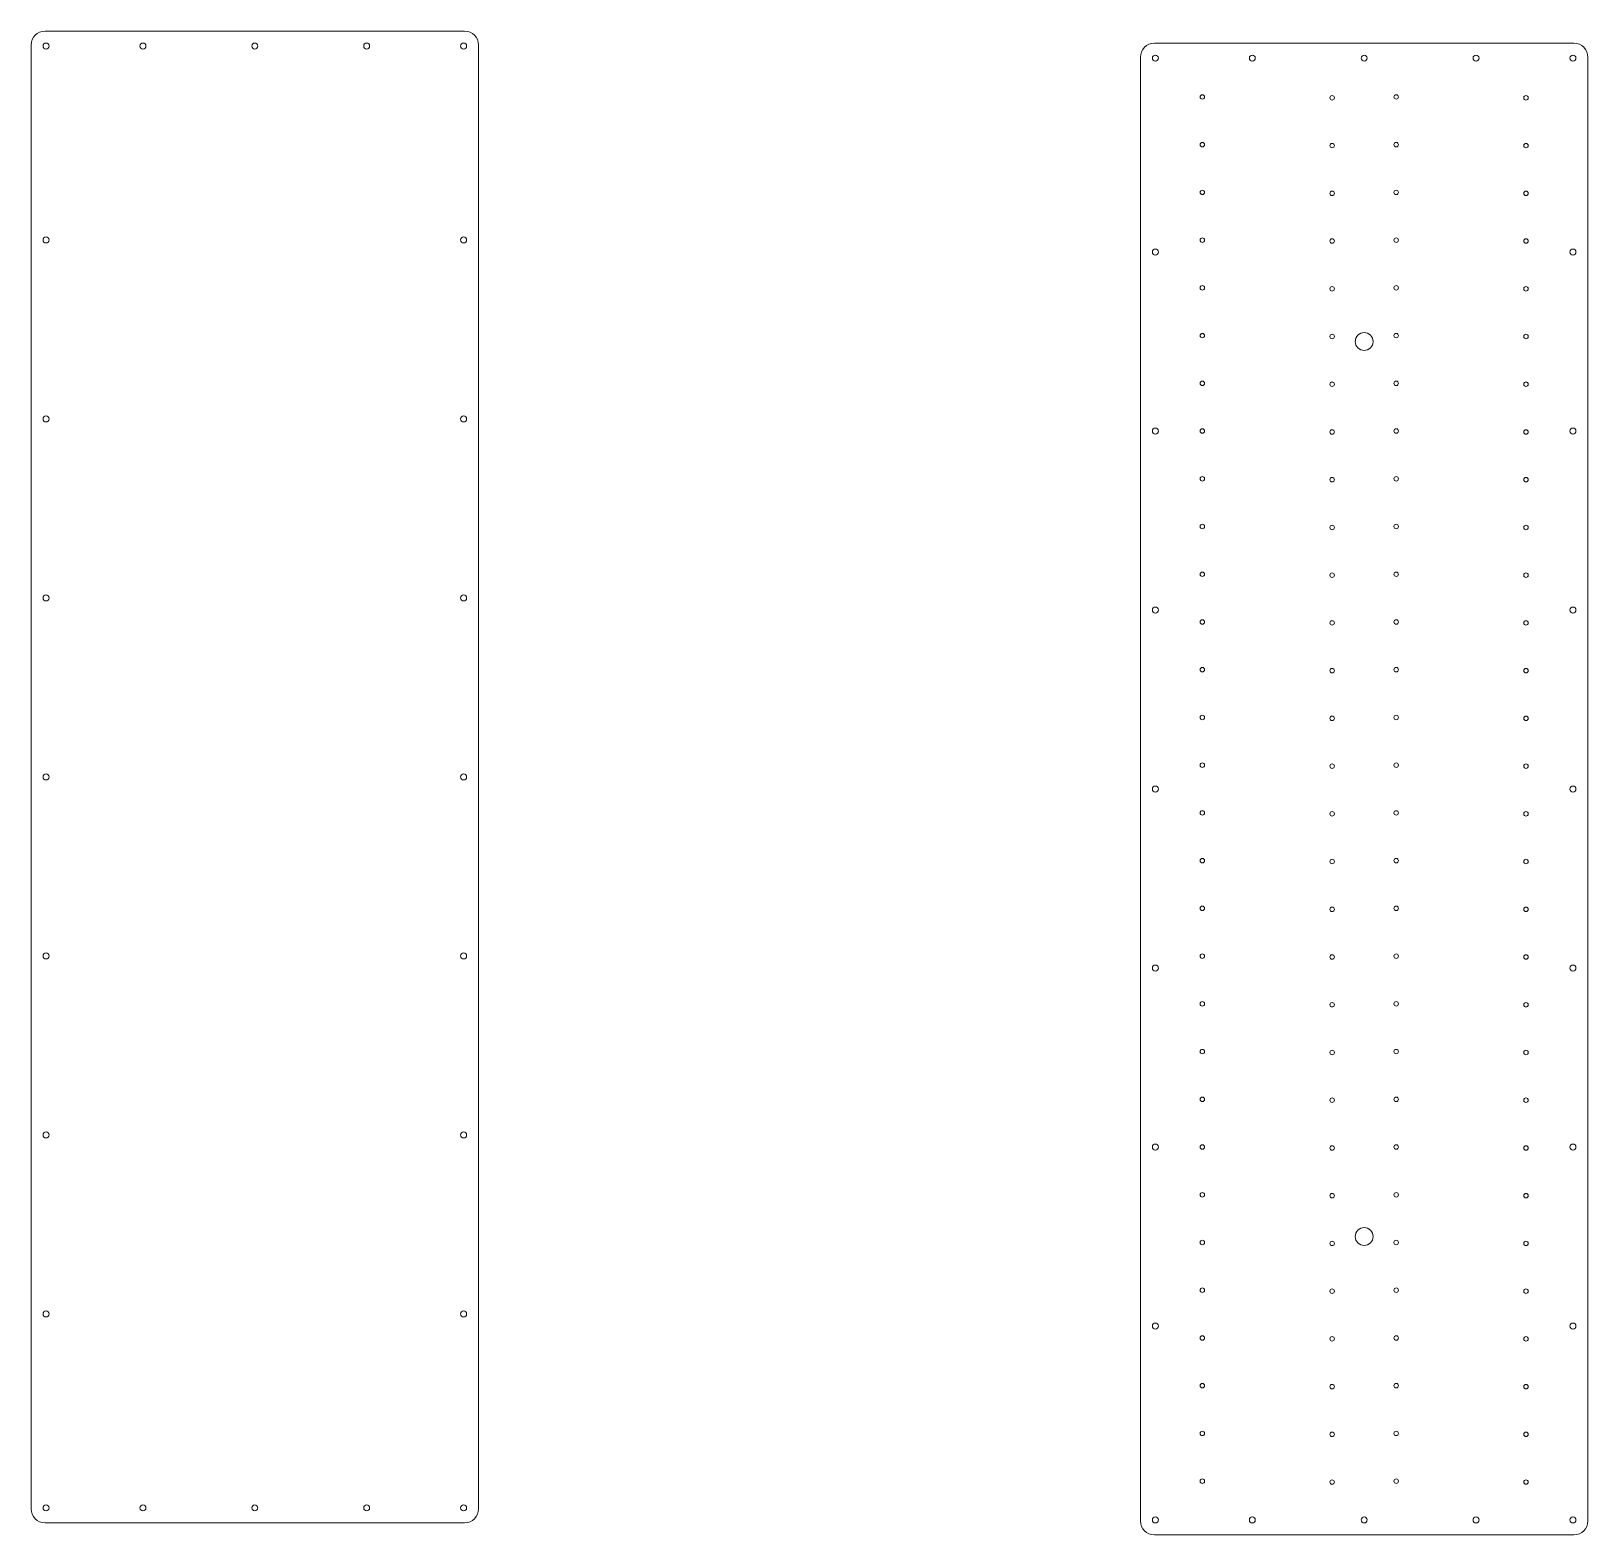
# Model space of a CAD drawing. Header units: millimetres. Extents: x -297 to 1661, y -577 to 525.
# Drawn here: x -297 to 747, y -508 to 500 of the extents above; entities that cross this region are included whole.
import ezdxf

# ---------------------------------------------------------------- set-up
doc = ezdxf.new("R2010")
doc.units = ezdxf.units.MM
doc.header["$MEASUREMENT"] = 0
doc.layers.add('Layer 1', color=7, linetype='Continuous')

msp = doc.modelspace()

# ---------------------------------------------------------------- linework, layer by layer
at = {"layer": 'Layer 1', "color": 250, "lineweight": 20}
for centre, major_axis in [((-287.1589, 489.8026), (0, 2)), ((-222.1589, 489.8027), (0, 2)), ((-147.1589, 489.8027), (0, 2)), ((-72.1589, 489.8027), (0, 2)), ((-7.1589, 489.8027), (0, 2)), ((456.7281, 481.6955), (0, 2)), ((521.7281, 481.6956), (0, 2)), ((596.7281, 481.6956), (0, 2)), ((671.7281, 481.6956), (0, 2)), ((736.7281, 481.6956), (0, 2)), ((488.2281, 455.6956), (0, 1.5)), ((575.2281, 455.079), (0, 1.5)), ((618.2281, 455.6956), (0, 1.5)), ((705.2281, 455.079), (0, 1.5)), ((488.2281, 423.6956), (0, 1.5)), ((575.2281, 423.079), (0, 1.5)), ((618.2281, 423.6956), (0, 1.5)), ((705.2281, 423.079), (0, 1.5)), ((488.2281, 391.6956), (0, 1.5)), ((575.2281, 391.079), (0, 1.5)), ((618.2281, 391.6956), (0, 1.5)), ((705.2281, 391.079), (0, 1.5)), ((-287.1589, 359.8027), (0, 2)), ((-7.1589, 359.8027), (0, 2)), ((488.2281, 359.6956), (0, 1.5)), ((575.2281, 359.079), (0, 1.5)), ((618.2281, 359.6956), (0, 1.5)), ((705.2281, 359.079), (0, 1.5)), ((456.7281, 351.6956), (0, 2)), ((736.7281, 351.6956), (0, 2)), ((488.2281, 327.6956), (0, 1.5)), ((575.2281, 327.079), (0, 1.5)), ((618.2281, 327.6956), (0, 1.5)), ((705.2281, 327.079), (0, 1.5)), ((488.2281, 295.6956), (0, 1.5)), ((575.2281, 295.079), (0, 1.5)), ((596.7281, 291.6955), (0, 6)), ((618.2281, 295.6956), (0, 1.5)), ((705.2281, 295.079), (0, 1.5)), ((488.2281, 263.6956), (0, 1.5)), ((575.2281, 263.079), (0, 1.5)), ((618.2281, 263.6956), (0, 1.5)), ((705.2281, 263.079), (0, 1.5)), ((-287.1589, 239.8027), (0, 2)), ((-7.1589, 239.8027), (0, 2)), ((456.7281, 231.6956), (0, 2)), ((488.2281, 231.6956), (0, 1.5)), ((575.2281, 231.079), (0, 1.5)), ((618.2281, 231.6956), (0, 1.5)), ((705.2281, 231.079), (0, 1.5)), ((736.7281, 231.6956), (0, 2)), ((488.2281, 199.6956), (0, 1.5)), ((575.2281, 199.079), (0, 1.5)), ((618.2281, 199.6956), (0, 1.5)), ((705.2281, 199.079), (0, 1.5)), ((488.2281, 167.6956), (0, 1.5)), ((575.2281, 167.079), (0, 1.5)), ((618.2281, 167.6956), (0, 1.5)), ((705.2281, 167.079), (0, 1.5)), ((488.2281, 135.6956), (0, 1.5)), ((575.2281, 135.079), (0, 1.5)), ((618.2281, 135.6956), (0, 1.5)), ((705.2281, 135.079), (0, 1.5)), ((-287.1589, 119.8027), (0, 2)), ((-7.1589, 119.8027), (0, 2)), ((456.7281, 111.6956), (0, 2)), ((488.2281, 103.6956), (0, 1.5)), ((575.2281, 103.079), (0, 1.5)), ((618.2281, 103.6956), (0, 1.5)), ((705.2281, 103.079), (0, 1.5)), ((736.7281, 111.6956), (0, 2)), ((488.2281, 71.6956), (0, 1.5)), ((618.2281, 71.6956), (0, 1.5)), ((575.2281, 71.079), (0, 1.5)), ((705.2281, 71.079), (0, 1.5)), ((488.2281, 39.6956), (0, 1.5)), ((575.2281, 39.079), (0, 1.5)), ((618.2281, 39.6956), (0, 1.5)), ((705.2281, 39.079), (0, 1.5)), ((-287.1589, -0.1973), (0, 2)), ((-7.1589, -0.1973), (0, 2)), ((488.2281, 7.6956), (0, 1.5)), ((575.2281, 7.079), (0, 1.5)), ((618.2281, 7.6956), (0, 1.5)), ((705.2281, 7.079), (0, 1.5)), ((456.7281, -8.3044), (0, 2)), ((736.7281, -8.3044), (0, 2)), ((488.2281, -24.3044), (0, 1.5)), ((575.2281, -24.921), (0, 1.5)), ((618.2281, -24.3044), (0, 1.5)), ((705.2281, -24.921), (0, 1.5)), ((488.2281, -56.3044), (0, 1.5)), ((575.2281, -56.921), (0, 1.5)), ((618.2281, -56.3044), (0, 1.5)), ((705.2281, -56.921), (0, 1.5)), ((488.2281, -88.3044), (0, 1.5)), ((575.2281, -88.921), (0, 1.5)), ((618.2281, -88.3044), (0, 1.5)), ((705.2281, -88.921), (0, 1.5)), ((-287.1589, -120.1973), (0, 2)), ((-7.1589, -120.1973), (0, 2)), ((488.2281, -120.3044), (0, 1.5)), ((575.2281, -120.921), (0, 1.5)), ((618.2281, -120.3044), (0, 1.5)), ((705.2281, -120.921), (0, 1.5)), ((456.7281, -128.3044), (0, 2)), ((736.7281, -128.3044), (0, 2)), ((488.2281, -152.3044), (0, 1.5)), ((575.2281, -152.921), (0, 1.5)), ((618.2281, -152.3044), (0, 1.5)), ((705.2281, -152.921), (0, 1.5)), ((488.2281, -184.3044), (0, 1.5)), ((575.2281, -184.921), (0, 1.5)), ((618.2281, -184.3044), (0, 1.5)), ((705.2281, -184.921), (0, 1.5)), ((488.2281, -216.3044), (0, 1.5)), ((575.2281, -216.921), (0, 1.5)), ((618.2281, -216.3044), (0, 1.5)), ((705.2281, -216.921), (0, 1.5)), ((-287.1589, -240.1973), (0, 2)), ((-7.1589, -240.1973), (0, 2)), ((456.7281, -248.3044), (0, 2)), ((488.2281, -248.3044), (0, 1.5)), ((575.2281, -248.921), (0, 1.5)), ((618.2281, -248.3044), (0, 1.5)), ((705.2281, -248.921), (0, 1.5)), ((736.7281, -248.3044), (0, 2)), ((488.2281, -280.3044), (0, 1.5)), ((575.2281, -280.921), (0, 1.5)), ((618.2281, -280.3044), (0, 1.5)), ((705.2281, -280.921), (0, 1.5)), ((596.728, -308.3045), (0, 6)), ((488.2281, -312.3044), (0, 1.5)), ((575.2281, -312.921), (0, 1.5)), ((618.2281, -312.3044), (0, 1.5)), ((705.2281, -312.921), (0, 1.5)), ((488.2281, -344.3044), (0, 1.5)), ((575.2281, -344.921), (0, 1.5)), ((618.2281, -344.3044), (0, 1.5)), ((705.2281, -344.921), (0, 1.5)), ((-287.1589, -360.1973), (0, 2)), ((-7.1589, -360.1973), (0, 2)), ((456.7281, -368.3044), (0, 2)), ((488.2281, -376.3044), (0, 1.5)), ((575.2281, -376.921), (0, 1.5)), ((618.2281, -376.3044), (0, 1.5)), ((705.2281, -376.921), (0, 1.5)), ((736.7281, -368.3044), (0, 2)), ((488.2281, -408.3044), (0, 1.5)), ((618.2281, -408.3044), (0, 1.5)), ((575.2281, -408.921), (0, 1.5)), ((705.2281, -408.921), (0, 1.5)), ((488.2281, -440.3044), (0, 1.5)), ((575.2281, -440.921), (0, 1.5)), ((618.2281, -440.3044), (0, 1.5)), ((705.2281, -440.921), (0, 1.5)), ((488.2281, -472.3044), (0, 1.5)), ((575.2281, -472.921), (0, 1.5)), ((618.2281, -472.3044), (0, 1.5)), ((705.2281, -472.921), (0, 1.5)), ((-287.1589, -490.1973), (0, 2)), ((-222.1589, -490.1972), (0, 2)), ((-147.1589, -490.1972), (0, 2)), ((-72.1589, -490.1972), (0, 2)), ((-7.1589, -490.1972), (0, 2)), ((456.7281, -498.3044), (0, 2)), ((521.7281, -498.3043), (0, 2)), ((596.7281, -498.3043), (0, 2)), ((671.7281, -498.3043), (0, 2)), ((736.7281, -498.3043), (0, 2))]:
    msp.add_ellipse(centre, major_axis=major_axis, ratio=1, dxfattribs=at)
for points in [[(-287.8295, 499.8026), (-287.8295, 499.8026), (-6.4883, 499.8026), (-6.4883, 499.8026), (-6.4883, 499.8026), (-1.3571, 499.8026), (2.8411, 495.6044), (2.8411, 490.4732), (2.8411, 490.4732), (2.8411, 490.4732), (2.8411, -490.8679), (2.8411, -490.8679), (2.8411, -490.8679), (2.8411, -495.9991), (-1.3571, -500.1973), (-6.4883, -500.1973), (-6.4883, -500.1973), (-6.4883, -500.1973), (-287.8295, -500.1973), (-287.8295, -500.1973), (-287.8295, -500.1973), (-292.9607, -500.1973), (-297.1589, -495.9991), (-297.1589, -490.8679), (-297.1589, -490.8679), (-297.1589, -490.8679), (-297.1589, 490.4732), (-297.1589, 490.4732), (-297.1589, 490.4732), (-297.1589, 495.6044), (-292.9607, 499.8026), (-287.8295, 499.8026)], [(456.0575, 491.6955), (456.0575, 491.6955), (737.3987, 491.6955), (737.3987, 491.6955), (737.3987, 491.6955), (742.5299, 491.6955), (746.7281, 487.4973), (746.7281, 482.3661), (746.7281, 482.3661), (746.7281, 482.3661), (746.7281, -498.975), (746.7281, -498.975), (746.7281, -498.975), (746.7281, -504.1062), (742.5299, -508.3044), (737.3987, -508.3044), (737.3987, -508.3044), (737.3987, -508.3044), (456.0575, -508.3044), (456.0575, -508.3044), (456.0575, -508.3044), (450.9263, -508.3044), (446.7281, -504.1062), (446.7281, -498.975), (446.7281, -498.975), (446.7281, -498.975), (446.7281, 482.3661), (446.7281, 482.3661), (446.7281, 482.3661), (446.7281, 487.4973), (450.9263, 491.6955), (456.0575, 491.6955)]]:
    msp.add_open_spline(points, degree=3, knots=[0, 0, 0, 0, 0.111111111, 0.111111111, 0.111111111, 0.111111111, 0.222222222, 0.222222222, 0.222222222, 0.222222222, 0.333333333, 0.333333333, 0.333333333, 0.333333333, 0.444444444, 0.444444444, 0.444444444, 0.444444444, 0.555555556, 0.555555556, 0.555555556, 0.555555556, 0.666666667, 0.666666667, 0.666666667, 0.666666667, 0.777777778, 0.777777778, 0.777777778, 0.777777778, 1, 1, 1, 1], dxfattribs=at)

doc.saveas('drawing.dxf')
